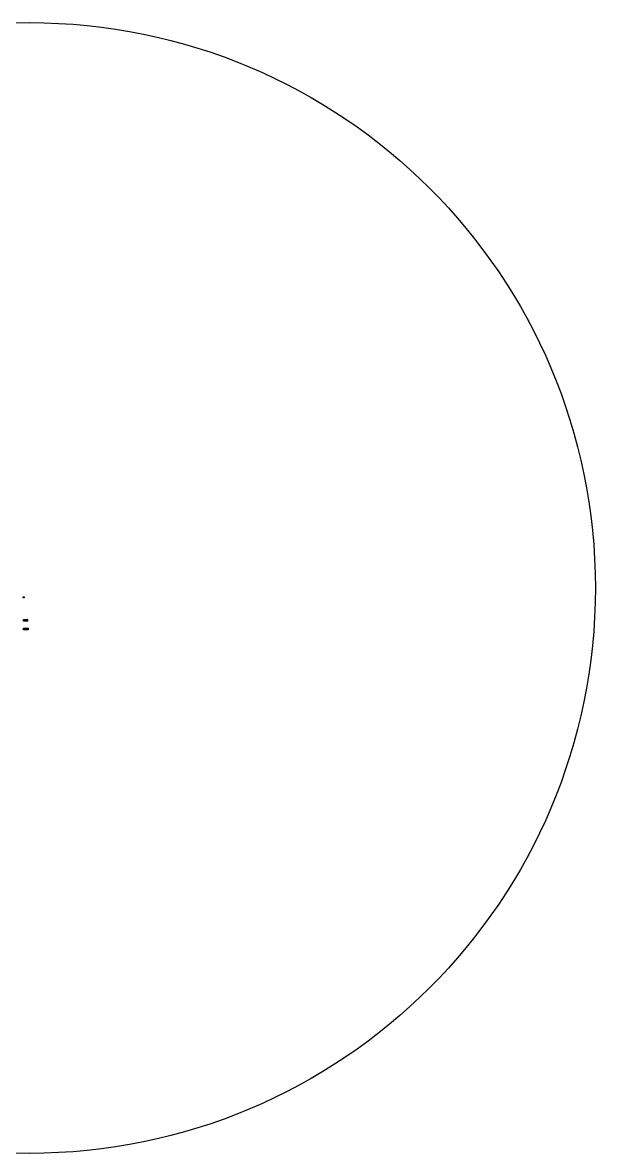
# Model space of a CAD drawing. Header units: inches. Extents: x -3484 to 5207, y -4537 to 4154.
# Drawn here: x 809 to 5207, y -4537 to 4154 of the extents above; entities that cross this region are included whole.
import ezdxf

# ---------------------------------------------------------------- set-up
doc = ezdxf.new("R2010")
doc.units = ezdxf.units.IN
doc.header["$LTSCALE"] = 5
doc.header["$MEASUREMENT"] = 0

msp = doc.modelspace()

# ---------------------------------------------------------------- linework, layer by layer
for p, q in [((813.4, -259.9), (820.3, -266.7)), ((817, -263.5), (820.7, -260.1)), ((817, -263.5), (813.6, -266.7)), ((815.1, -434.2), (846.5, -447.3)), ((846.5, -434.2), (815.1, -447.3)), ((815.3, -506.3), (833.7, -499.6)), ((833.7, -513.1), (815.3, -506.3)), ((833.7, -499.6), (852.1, -506.3)), ((852.1, -506.3), (833.7, -513.1))]:
    msp.add_line(p, q)
for points in [[(815.1, -434.2), (846.5, -434.2), (846.5, -447.3), (815.1, -447.3)], [(815.3, -499.6), (852.1, -499.6), (852.1, -513.1), (815.3, -513.1)]]:
    msp.add_lwpolyline(points, close=True)
for centre, radius in [((861.3, -191.4), 4345.3), ((817, -263.2), 4.83)]:
    msp.add_circle(centre, radius)

doc.saveas('drawing.dxf')
